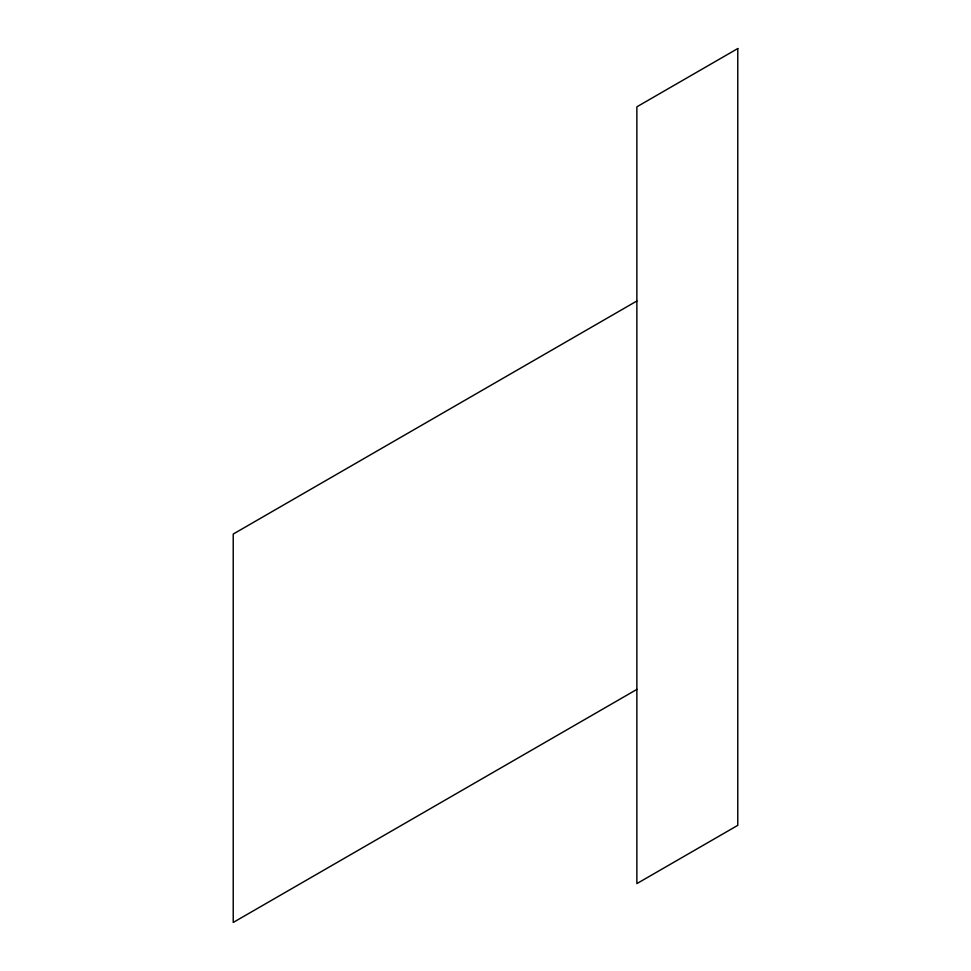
<?xml version="1.0" encoding="UTF-8"?>
<svg xmlns="http://www.w3.org/2000/svg" width="971" height="971" viewBox="0 0 971 971"><rect width="100%" height="100%" fill="white"/><g stroke="black" fill="none" stroke-linecap="round" stroke-linejoin="round"><path stroke-width="1.46" d="M636.867 301.01L233.222 534.05L233.222 922.45L636.867 689.41M737.778 48.55L636.867 106.81L636.867 883.61L737.778 825.35L737.778 48.55"/></g></svg>
